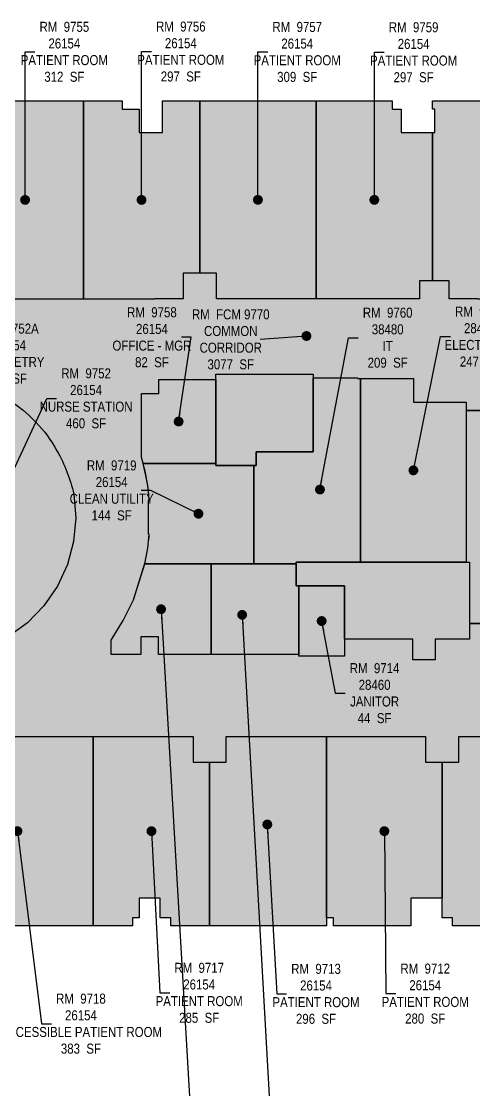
# Model space of a CAD drawing. Header units: inches. Extents: x -420 to 2594, y 2044 to 4362.
# Drawn here: x 951 to 1584, y 2865 to 4361 of the extents above; entities that cross this region are included whole.
import ezdxf

# ---------------------------------------------------------------- set-up
doc = ezdxf.new("R2010")
doc.units = ezdxf.units.IN
doc.header["$LTSCALE"] = 96
doc.header["$MEASUREMENT"] = 0
for name, color, linetype in [('0-LABEL', 3, 'Continuous'), ('1-NRT', 200, 'Continuous'), ('1-NRT-PTN', 253, 'Continuous'), ('3-FCM', 190, 'Continuous'), ('3-FCM-PTN', 9, 'Continuous'), ('4-OCC', 6, 'Continuous'), ('4-OCC-PTN', 95, 'Continuous')]:
    doc.layers.add(name, color=color, linetype=linetype)
doc.styles.add('ArialN', font='ARIALN.TTF')
doc.dimstyles.new('AB-220', dxfattribs={"dimscale": 220, "dimtxt": 0.0703125, "dimasz": 0.0625, "dimexe": 0.0625, "dimexo": 0.125, "dimgap": 0.1875, "dimtad": 0, "dimdec": 4, "dimrnd": 0.0625, "dimzin": 0, "dimdsep": 46, "dimlunit": 4, "dimtxsty": 'ArialN', "dimblk": 'ARCHTICK', "dimcen": 0.0625, "dimclrd": 256, "dimclre": 256, "dimclrt": 256, "dimadec": 0, "dimazin": 0, "dimtfac": 1, "dimtdec": 4, "dimtofl": 0, "dimtmove": 2, "dimatfit": 3, "dimldrblk": 'DOT', "dimfxl": 0, "dimfrac": 2, "dimtolj": 1, "dimtzin": 0, "dimlwd": -1, "dimlwe": -1, "dimarcsym": 0})

# ---------------------------------------------------------------- blocks, each defined once
blk = doc.blocks.new('_ArchTick')
at = {"color": 0, "linetype": 'ByBlock', "const_width": 0.15}
blk.add_lwpolyline([(-0.5, -0.5), (0.5, 0.5)], dxfattribs=at)
blk = doc.blocks.new('_Dot')
at = {"lineweight": -2}
blk.add_line((-0.5, 0), (-1, 0), dxfattribs=at)
at = {"const_width": 0.5}
blk.add_lwpolyline([(-0.25, 0, 1), (0.25, 0, 1)], format="xyb", close=True, dxfattribs=at)
blk = doc.blocks.new('tags09')
at = {"layer": '0-LABEL', "char_height": 14, "attachment_point": 5, "style": 'ArialN'}
for s, insert in [('{\\C3;RM  9755\\P26154\\PPATIENT ROOM\\P312  SF}', (1011.048902717864, 4318.784119003547)), ('{\\C3;RM  9756\\P26154\\PPATIENT ROOM\\P297  SF}', (1174.140242396794, 4319.158989132282)), ('{\\C3;RM  9757\\P26154\\PPATIENT ROOM\\P309  SF}', (1337.140242396795, 4318.582293763269)), ('{\\C3;RM  9759\\P26154\\PPATIENT ROOM\\P297  SF}', (1500.140242396791, 4318.134968897286)), ('{\\C3;RM  9758\\P26154\\POFFICE - MGR\\P82  SF}', (1133.672153565705, 3918.856116963436)), ('{\\C3;RM  FCM 9770\\PCOMMON\\PCORRIDOR\\P3077  SF}', (1244.076374874556, 3915.927513246877)), ('{\\C3;RM  9760\\P38480\\PIT\\P209  SF}', (1463.824112768092, 3918.294196720683)), ('{\\C3;RM  9761\\P28450\\PELECTRICAL\\P247  SF}', (1592.93887485117, 3919.867221304858)), ('{\\C3;RM  9752A\\P26154\\PTELEMETRY\\P58  SF}', (935.0491739532881, 3895.974157172628)), ('{\\C3;RM  9752\\P26154\\PNURSE STATION\\P460  SF}', (1041.473301654063, 3833.353331580196)), ('{\\C3;RM  9719\\P26154\\PCLEAN UTILITY\\P144  SF}', (1077.32016126547, 3704.340567517485)), ('{\\C3;RM  9714\\P28460\\PJANITOR\\P44  SF}', (1445.497712162905, 3420.320557104471)), ('{\\C3;RM  9717\\P26154\\PPATIENT ROOM\\P285  SF}', (1199.865581608185, 3000.560103307891)), ('{\\C3;RM  9713\\P26154\\PPATIENT ROOM\\P296  SF}', (1363.463505347136, 2999.107108704344)), ('{\\C3;RM  9712\\P26154\\PPATIENT ROOM\\P280  SF}', (1516.373671149257, 2999.455798386993)), ('{\\C3;RM  9718\\P26154\\PACCESSIBLE PATIENT ROOM\\P383  SF}', (1034.253810506565, 2957.354547392051))]:
    blk.add_mtext(s, dxfattribs=dict(at, insert=insert))
at = {"layer": '0-LABEL', "annotation_type": 0, "has_hookline": 1}
for points, hookline_direction, text_width in [([(956.0489027178644, 4111.32667798367), (956.0489027178644, 4318.784119003547), (969.7989027178644, 4318.784119003547)], 0, 119.6398362892224), ([(1119.140242396794, 4111.326719740925), (1119.140242396794, 4319.158989132282), (1132.890242396794, 4319.158989132282)], 0, 119.6398362892224), ([(1282.140242396795, 4111.451719740934), (1282.140242396795, 4318.582293763269), (1295.890242396795, 4318.582293763269)], 0, 119.6398362892224), ([(1445.140242396791, 4111.451754809596), (1445.140242396791, 4318.134968897286), (1458.890242396791, 4318.134968897286)], 0, 119.6398362892224), ([(1171.077742396799, 3800.858432698571), (1188.672153565705, 3918.856116963436), (1174.922153565705, 3918.856116963436)], 1, 109.450204638472), ([(1350.080650666732, 3920.712441597107), (1285.326374874556, 3915.927513246877)], 1, 106.699863574352), ([(1369.00702421827, 3705.590991171359), (1408.824112768092, 3918.294196720683), (1422.574112768092, 3918.294196720683)], 0, 67.5075034106412), ([(1499.827742396789, 3732.514180637331), (1537.93887485117, 3919.867221304858), (1551.68887485117, 3919.867221304858)], 0, 97.03547066848567), ([(794.8328772301854, 3665.726481823518), (880.0491739532881, 3895.974157172628), (893.7991739532881, 3895.974157172628)], 0, 95.70804911323329), ([(900.8657782495357, 3649.02174848373), (986.4733016540631, 3833.353331580196), (1000.223301654063, 3833.353331580196)], 0, 127.5470668485675)]:
    blk.add_leader(points, dimstyle='AB-220', override={"dimfxl": 0.0625}, dxfattribs=dict(at, hookline_direction=hookline_direction, text_width=text_width))
for points, hookline_direction, text_width in [([(1198.844900678102, 3671.76418064236), (1132.32016126547, 3704.340567517485), (1118.57016126547, 3704.340567517485)], 1, 116.7366984993179), ([(1146.483988613315, 3537.982925611621), (1188.320418811145, 2822.522196663886), (1202.070418811145, 2822.522196663886)], 0, 76.83765347885402), ([(1260.03834759169, 3530.138378385605), (1299.951923945468, 2822.535679895935), (1313.701923945468, 2822.535679895935)], 0, 84.82128240109141), ([(1371.328363261399, 3521.445860684619), (1390.497712162905, 3420.320557104471), (1404.247712162905, 3420.320557104471)], 0, 67.95634379263302), ([(1295.268475652461, 3236.464041278947), (1308.463505347136, 2999.107108704344), (1322.213505347136, 2999.107108704344)], 0, 119.6398362892224), ([(945.440597327135, 3227.065302402862), (979.2538105065651, 2957.354547392051), (993.0038105065651, 2957.354547392051)], 0, 226.0341064120055), ([(1133.015242396815, 3227.065302402862), (1144.865581608185, 3000.560103307891), (1158.615581608185, 3000.560103307891)], 0, 119.6398362892224), ([(1459.171492396845, 3227.076737924078), (1461.373671149257, 2999.455798386993), (1475.123671149257, 2999.455798386993)], 0, 119.6398362892224), ([(765.4944343798022, 3175.271047934391), (835.6971269349524, 3001.814678749213), (849.4471269349524, 3001.814678749213)], 0, 119.6398362892224)]:
    blk.add_leader(points, dimstyle='AB-220', dxfattribs=dict(at, hookline_direction=hookline_direction, text_width=text_width))

msp = doc.modelspace()

# ---------------------------------------------------------------- hatches: boundary and pattern name
at = {"layer": '1-NRT-PTN'}
h = msp.add_hatch(color=256, dxfattribs=at)
h.dxf.hatch_style = 1
h.paths.add_polyline_path([(1279.827742396793, 3739.45218269857), (1223.077742396799, 3739.45218269857), (1223.077742396799, 3867.077182698572), (1359.3277423968, 3867.077182698572), (1359.3277423968, 3758.327182698571), (1279.827742396793, 3758.327182698572)])
h = msp.add_hatch(color=256, dxfattribs=at)
h.dxf.hatch_style = 1
h.paths.add_polyline_path([(1578.57774239678, 3604.076178576093), (1578.577742396779, 3496.08145408021), (1530.077742396799, 3496.08145408021), (1530.077742396799, 3467.077182698569), (1499.077742396799, 3467.077182698569), (1499.077742396799, 3496.08145408021), (1403.327742396798, 3496.076474013181), (1403.323861512822, 3570.692867448464), (1335.5777423968, 3570.692867448575), (1335.57774239685, 3604.076178576094)])
at = {"layer": '3-FCM-PTN'}
h = msp.add_hatch(color=256, dxfattribs=at)
h.dxf.hatch_style = 1
edge = h.paths.add_edge_path()
edge.add_line((1118.327738613306, 3474.327172647093), (1076.452738613306, 3474.327172647093))
edge.add_line((1076.452738613306, 3474.327172647093), (1076.452738613306, 3494.535511011428))
edge.add_line((1076.452738613306, 3494.535511011428), (1093.633304515923, 3522.070587028887))
edge.add_line((1093.633304515923, 3522.070587028887), (1107.742773251154, 3551.298572728125))
edge.add_line((1107.742773251154, 3551.298572728125), (1124.271484420564, 3604.076178576094))
edge.add_arc((857.3217582880004, 3663.161667728824), 273.4104081973984, 347.519608184642, 355.821722656267)
edge.add_line((1130.005488778579, 3643.240964016117), (1130.005488779658, 3643.240964016117))
edge.add_line((1130.005488779658, 3643.240964016117), (1129.077742395959, 3643.314818112647))
edge.add_line((1129.077742395959, 3643.314818112647), (1129.077742395959, 3690.840999466423))
edge.add_line((1129.077742395959, 3690.840999466423), (1130.005373544875, 3690.914848902439))
edge.add_arc((844.2933388734805, 3669.428343523682), 286.5188242846522, 4.300739724201003, 15.15373334039617)
edge.add_arc((830.5777423961556, 3667.077182698705), 300.3749999995364, 14.90271153620701, 16.16455719438679)
edge.add_line((1119.077742395715, 3750.70068791689), (1119.077742395721, 3839.952182698571))
edge.add_line((1119.077742395721, 3839.952182698571), (1143.202742395721, 3839.952182698571))
edge.add_line((1143.202742395721, 3839.952182698571), (1143.202742395721, 3859.827182698572))
edge.add_line((1143.202742395721, 3859.827182698572), (1223.077742395719, 3859.827182698572))
edge.add_line((1223.077742395719, 3859.827182698572), (1223.077742395719, 3867.077182698572))
edge.add_line((1223.077742395719, 3867.077182698572), (1359.327742395719, 3867.077182698572))
edge.add_line((1359.327742395719, 3867.077182698572), (1359.327742395719, 3862.201461903257))
edge.add_line((1359.327742395719, 3862.201461903257), (1421.327742395718, 3862.201461903257))
edge.add_line((1421.327742395718, 3862.201461903257), (1421.32774239572, 3860.95218269857))
edge.add_line((1421.32774239572, 3860.95218269857), (1499.827742395721, 3860.95218269857))
edge.add_line((1499.827742395721, 3860.95218269857), (1499.827742395721, 3827.952182698569))
edge.add_line((1499.827742395721, 3827.952182698569), (1573.702742395701, 3827.952182698569))
edge.add_line((1573.702742395701, 3827.952182698569), (1573.70274239678, 3816.139682698551))
edge.add_line((1573.70274239678, 3816.139682698551), (1681.202742396755, 3816.139682698569))
edge.add_line((1681.202742396755, 3816.139682698569), (1681.202742395701, 3867.07718269857))
edge.add_line((1681.202742395701, 3867.07718269857), (1999.077742395722, 3867.07718269857))
edge.add_line((1999.077742395722, 3867.07718269857), (1999.077742395721, 3467.077182698565))
edge.add_line((1999.077742395721, 3467.077182698565), (1817.827742396818, 3467.077182698565))
edge.add_line((1817.827742396818, 3467.077182698565), (1817.827742395717, 3359.576461903254))
edge.add_line((1817.827742395717, 3359.576461903254), (1864.765242396794, 3359.576461903223))
edge.add_line((1864.765242396794, 3359.576461903223), (1864.765242396794, 3364.014682698586))
edge.add_line((1864.765242396794, 3364.014682698586), (1950.577557744115, 3364.01488942816))
edge.add_line((1950.577557744115, 3364.01488942816), (1950.578634600527, 3367.077182698565))
edge.add_line((1950.578634600527, 3367.077182698565), (1997.577738612227, 3367.076461903265))
edge.add_line((1997.577738612227, 3367.076461903265), (1997.577738612227, 3362.201461903265))
edge.add_line((1997.577738612227, 3362.201461903265), (2129.702742395592, 3362.201461903265))
edge.add_line((2129.702742395592, 3362.201461903265), (2129.702742395592, 3466.827182698567))
edge.add_line((2129.702742395592, 3466.827182698567), (2105.327742395717, 3466.827182698567))
edge.add_line((2105.327742395717, 3466.827182698567), (2105.327742395717, 3502.202182698564))
edge.add_line((2105.327742395717, 3502.202182698564), (2129.702742395592, 3502.202182698564))
edge.add_line((2129.702742395592, 3502.202182698564), (2129.702742395593, 3737.827182698567))
edge.add_line((2129.702742395593, 3737.827182698567), (2102.827742395718, 3737.827182698567))
edge.add_line((2102.827742395718, 3737.827182698567), (2102.827742395718, 3792.577182698567))
edge.add_line((2102.827742395718, 3792.577182698567), (2106.640076127689, 3792.577167143497))
edge.add_line((2106.640076127689, 3792.577167143497), (2106.640110433957, 3876.639666332458))
edge.add_line((2106.640110433957, 3876.639666332458), (2282.452742396673, 3876.639682698564))
edge.add_line((2282.452742396673, 3876.639682698564), (2282.452742396673, 3965.07646190325))
edge.add_line((2282.452742396673, 3965.07646190325), (2251.651961145713, 3965.076461903251))
edge.add_line((2251.651961145713, 3965.076461903251), (2251.651961145713, 3972.326461903252))
edge.add_line((2251.651961145713, 3972.326461903252), (2107.702742395718, 3972.326461903252))
edge.add_line((2107.702742395718, 3972.326461903252), (2107.702742395718, 4006.951822301036))
edge.add_line((2107.702742395718, 4006.951822301036), (2035.7652423968, 4006.951822301036))
edge.add_line((2035.7652423968, 4006.951822301036), (2035.7652423968, 3972.326461903254))
edge.add_line((2035.7652423968, 3972.326461903254), (1626.202742396795, 3972.326461903256))
edge.add_line((1626.202742396795, 3972.326461903256), (1589.452742396791, 3972.326461903255))
edge.add_line((1589.452742396791, 3972.326461903255), (1589.452742396791, 3972.576461903259))
edge.add_line((1589.452742396791, 3972.576461903259), (1549.952742395713, 3972.576461903255))
edge.add_line((1549.952742395713, 3972.576461903255), (1549.952742396791, 3998.076461903343))
edge.add_line((1549.952742396791, 3998.076461903343), (1508.452742396789, 3998.076461903343))
edge.add_line((1508.452742396789, 3998.076461903343), (1508.452742396789, 3972.576461903258))
edge.add_line((1508.452742396789, 3972.576461903258), (1299.327742395747, 3972.576461903331))
edge.add_line((1299.327742395747, 3972.576461903331), (1223.952742395718, 3972.576461903324))
edge.add_line((1223.952742395718, 3972.576461903324), (1223.952742395718, 4008.576461903259))
edge.add_line((1223.952742395718, 4008.576461903259), (1177.327742395709, 4008.576461903262))
edge.add_line((1177.327742395709, 4008.576461903262), (1177.327742395705, 3972.576461903331))
edge.add_line((1177.327742395705, 3972.576461903331), (1137.827742396785, 3972.576461903337))
edge.add_line((1137.827742396785, 3972.576461903337), (1137.827742396785, 3972.326461903333))
edge.add_line((1137.827742396785, 3972.326461903333), (937.4527811022366, 3972.326461903323))
edge.add_line((937.4527811022366, 3972.326461903323), (937.4527811022366, 3972.576461903289))
edge.add_line((937.4527811022366, 3972.576461903289), (828.4527425304691, 3972.576461903259))
edge.add_line((828.4527425304691, 3972.576461903259), (795.9814318414117, 3966.769276208951))
edge.add_line((795.9814318414117, 3966.769276208951), (794.2319621041527, 3966.502552181725))
edge.add_line((794.2319621041527, 3966.502552181725), (794.3966611838298, 3965.431721937348))
edge.add_line((794.3966611838298, 3965.431721937348), (790.38142713058, 3964.627368896608))
edge.add_line((790.38142713058, 3964.627368896608), (739.8846839426262, 3954.511592732128))
edge.add_line((739.8846839426262, 3954.511592732128), (736.9527688992491, 3953.924255917123))
edge.add_line((736.9527688992491, 3953.924255917123), (733.9894147463631, 3953.182615351745))
edge.add_line((733.9894147463631, 3953.182615351745), (731.0178840846427, 3952.441729546471))
edge.add_line((731.0178840846427, 3952.441729546471), (727.6822655449685, 3951.44303560138))
edge.add_line((727.6822655449685, 3951.44303560138), (678.8251034973894, 3936.815058411879))
edge.add_line((678.8251034973894, 3936.815058411879), (674.8247691258887, 3935.617346602918))
edge.add_line((674.8247691258887, 3935.617346602918), (674.3995775617275, 3936.835169096861))
edge.add_line((674.3995775617275, 3936.835169096861), (670.8435541123333, 3935.956637172098))
edge.add_line((670.8435541123333, 3935.956637172098), (663.7889525331335, 3932.599800216203))
edge.add_arc((-3126.867940240888, 11874.56018585464), 8800.216727205381, 295.37871763998146, 295.51490339181214, ccw=False)
edge.add_line((644.9010981112245, 3923.612269592466), (639.0104571524232, 3920.809286480064))
edge.add_arc((898.755470361162, 3296.623776036577), 676.0732381439188, 112.593870854964, 115.988727250932)
edge.add_line((602.5040285598693, 3904.332675564187), (651.6252585360019, 3803.275318499233))
edge.add_arc((811.882195559472, 3474.722322569898), 365.5534940310187, 115.62002271111601, 116.00154029713121, ccw=False)
edge.add_arc((896.5777302829118, 3301.07719481137), 558.7499878872, 110.3622910683622, 115.7516968595742, ccw=False)
edge.add_line((702.1578199113519, 3824.911565023043), (701.7252504500811, 3826.077056517324))
edge.add_line((701.7252504500811, 3826.077056517324), (705.4112213487963, 3827.272566252105))
edge.add_line((705.4112213487963, 3827.272566252105), (742.5087349208118, 3839.304793260192))
edge.add_line((742.5087349208118, 3839.304793260192), (746.2356617442617, 3840.513586660732))
edge.add_line((746.2356617442617, 3840.513586660732), (750.6811649388832, 3840.443249716985))
edge.add_arc((909.0838420768549, 3250.781646357389), 610.5671253851505, 100.7421099116105, 105.03655863793989, ccw=False)
edge.add_line((795.2810030952714, 3850.649238781598), (793.744000879586, 3857.656275131746))
edge.add_arc((829.1874189316891, 3664.742661453254), 196.1425456796932, 43.59731458090317, 100.41067210625692, ccw=False)
edge.add_arc((829.2893943342931, 3664.869406506686), 195.9812942785619, 28.969376622545326, 43.59103818558742, ccw=False)
edge.add_arc((802.624445092735, 3647.850320776912), 227.5615178065947, 13.066042792670203, 29.466570375918025, ccw=False)
edge.add_line((1024.294423541403, 3699.296069299101), (1026.94694588233, 3665.978012022227))
edge.add_line((1026.94694588233, 3665.978012022227), (1023.927394966627, 3632.755409655045))
edge.add_line((1023.927394966627, 3632.755409655045), (1015.327985718197, 3600.523295911789))
edge.add_line((1015.327985718197, 3600.523295911789), (1001.396887630561, 3570.211854147118))
edge.add_line((1001.396887630561, 3570.211854147118), (982.5361368735041, 3542.695839234701))
edge.add_line((982.5361368735041, 3542.695839234701), (959.2900339713542, 3518.769333103573))
edge.add_line((959.2900339713542, 3518.769333103573), (932.329435888463, 3499.122828406987))
edge.add_line((932.329435888463, 3499.122828406987), (902.4323958349967, 3484.323301663814))
edge.add_line((902.4323958349967, 3484.323301663814), (869.9527423957124, 3474.646207615976))
edge.add_line((869.9527423957124, 3474.646207615976), (869.9527423957122, 3477.827182698568))
edge.add_line((869.9527423957122, 3477.827182698568), (866.3277423957161, 3477.827182698568))
edge.add_line((866.3277423957161, 3477.827182698568), (866.3277423957122, 3359.826461903283))
edge.add_line((866.3277423957122, 3359.826461903283), (880.0777423967932, 3359.826461903282))
edge.add_line((880.0777423967932, 3359.826461903282), (880.0777423967932, 3353.201461903282))
edge.add_line((880.0777423967932, 3353.201461903282), (920.4527423967945, 3353.201461903283))
edge.add_line((920.4527423967945, 3353.201461903283), (920.4527423967945, 3359.826461903282))
edge.add_line((920.4527423967945, 3359.826461903282), (1156.202742396815, 3359.826461903256))
edge.add_line((1156.202742396815, 3359.826461903256), (1156.202742396815, 3359.576461903252))
edge.add_line((1156.202742396815, 3359.576461903252), (1191.202742395737, 3359.576461903257))
edge.add_line((1191.202742395737, 3359.576461903257), (1191.20274239573, 3323.576461903353))
edge.add_line((1191.20274239573, 3323.576461903353), (1237.827742395746, 3323.576461903344))
edge.add_line((1237.827742395746, 3323.576461903344), (1237.827742395744, 3359.576461903254))
edge.add_line((1237.827742395744, 3359.576461903254), (1277.327742396821, 3359.576460189151))
edge.add_line((1277.327742396821, 3359.576460189151), (1277.327742396821, 3359.826461903251))
edge.add_line((1277.327742396821, 3359.826461903251), (1477.390242396817, 3359.826461903251))
edge.add_line((1477.390242396817, 3359.826461903251), (1477.390242396817, 3359.576449793331))
edge.add_line((1477.390242396817, 3359.576449793331), (1516.890242396816, 3359.576449793331))
edge.add_line((1516.890242396816, 3359.576449793331), (1516.890242396816, 3323.576449793424))
edge.add_line((1516.890242396816, 3323.576449793424), (1563.515242396691, 3323.576358178194))
edge.add_line((1563.515242396691, 3323.576358178194), (1563.515313134774, 3359.576449793328))
edge.add_line((1563.515313134774, 3359.576449793328), (1603.015242396821, 3359.576449793324))
edge.add_line((1603.015242396821, 3359.576449793324), (1603.015242396821, 3359.826449793325))
edge.add_line((1603.015242396821, 3359.826449793325), (1817.812117396076, 3359.576461903254))
edge.add_line((1817.812117396076, 3359.576461903254), (1817.812117396076, 3467.077182698565))
edge.add_line((1817.812117396076, 3467.077182698565), (1681.202742395702, 3467.077182698565))
edge.add_line((1681.202742395702, 3467.077182698565), (1681.20274239732, 3518.014682698566))
edge.add_line((1681.20274239732, 3518.014682698566), (1578.577742397712, 3518.014682698583))
edge.add_line((1578.577742397712, 3518.014682698583), (1578.5777423957, 3496.08145408021))
edge.add_line((1578.5777423957, 3496.08145408021), (1530.07774239572, 3496.08145408021))
edge.add_line((1530.07774239572, 3496.08145408021), (1530.07774239572, 3467.077182698569))
edge.add_line((1530.07774239572, 3467.077182698569), (1499.07774239572, 3467.077182698569))
edge.add_line((1499.07774239572, 3467.077182698569), (1499.07774239572, 3496.08145408021))
edge.add_line((1499.07774239572, 3496.08145408021), (1403.32774239572, 3496.08145408021))
edge.add_line((1403.32774239572, 3496.08145408021), (1403.32774239572, 3472.202182698567))
edge.add_line((1403.32774239572, 3472.202182698567), (1339.3277423968, 3472.198853920773))
edge.add_line((1339.3277423968, 3472.198853920773), (1339.3277423968, 3474.577172647091))
edge.add_line((1339.3277423968, 3474.577172647091), (1216.515238613356, 3474.577172647091))
edge.add_line((1216.515238613356, 3474.577172647091), (1216.515238613356, 3474.327182698569))
edge.add_line((1216.515238613356, 3474.327182698569), (1142.827738613309, 3474.327172647093))
edge.add_line((1142.827738613309, 3474.327172647093), (1142.827738613309, 3499.327172647091))
edge.add_line((1142.827738613309, 3499.327172647091), (1118.327738613306, 3499.327172647091))
edge.add_line((1118.327738613306, 3499.327172647091), (1118.327738613306, 3474.327172647093))
h = msp.add_hatch(color=256, dxfattribs=at)
h.dxf.hatch_style = 1
h.paths.add_polyline_path([(1681.202742396755, 3816.139682698569), (1573.70274239678, 3816.139682698551), (1573.70274239678, 3604.076178576093), (1578.57774239678, 3604.076178576093), (1578.57774239879, 3518.014682698582), (1681.202742398398, 3518.014682698566), (1681.202742396842, 3520.452182698564), (1698.577742396781, 3520.452182698564), (1698.57774239678, 3813.702182698568), (1681.202742396781, 3813.702182698569)])
at = {"layer": '4-OCC-PTN'}
h = msp.add_hatch(color=137, dxfattribs=at)
h.dxf.hatch_style = 1
h.paths.add_polyline_path([(1037.640261749505, 3972.326461903288), (937.4527811022366, 3972.326461903323), (937.4527811022366, 3972.576461903289), (881.1402423967993, 3972.576461903326), (881.1402423967993, 4004.57646190326), (874.457543686224, 4004.57646190326), (874.457543686224, 4205.952182698568), (877.7027811022311, 4205.952182698568), (877.7027811022311, 4238.339478511497), (879.0936262425373, 4238.405795315442), (878.5897145590483, 4250.326894064054), (1037.640242396792, 4250.326894064054)])
h = msp.add_hatch(color=137, dxfattribs=at)
h.dxf.hatch_style = 1
h.paths.add_polyline_path([(1190.765242396807, 4008.576461903262), (1177.327742396789, 4008.576461903264), (1177.327742396785, 3972.57646190333), (1137.827742396785, 3972.576461903337), (1137.827742396785, 3972.326461903333), (1037.640261749505, 3972.326461903288), (1037.640242396792, 4250.326894064054), (1040.577742071952, 4250.326894064054), (1092.07774207195, 4250.326907444301), (1092.077745156685, 4238.577182698567), (1115.700334049212, 4238.577182698567), (1115.7027423968, 4205.952182698567), (1148.577742754001, 4205.952182698568), (1148.57774201117, 4250.326964198314), (1200.640242396796, 4250.326977578562), (1200.640242396796, 4067.326461903221), (1200.640242396796, 4008.576461903261)])
h = msp.add_hatch(color=137, dxfattribs=at)
h.dxf.hatch_style = 1
h.paths.add_polyline_path([(1363.640242396793, 3972.576461903306), (1223.952742396799, 3972.576461903324), (1223.952742396799, 4008.576461903258), (1210.51524239678, 4008.57646190326), (1200.640242396796, 4008.576461903261), (1200.640242396796, 4067.326461903222), (1200.640242396796, 4250.326977578562), (1363.640242396793, 4250.326977578562)])
h = msp.add_hatch(color=137, dxfattribs=at)
h.dxf.hatch_style = 1
h.paths.add_polyline_path([(1526.640242396779, 3998.076461903343), (1508.452742396789, 3998.076461903343), (1508.452742396789, 3972.576461903258), (1363.640242396793, 3972.576461903306), (1363.640242396793, 4250.327020066919), (1470.077742071927, 4250.327047715933), (1470.077742071927, 4238.577182698567), (1482.7027423968, 4238.577182698567), (1482.7027423968, 4205.952182698567), (1526.64024239679, 4205.952182698567)])
h = msp.add_hatch(color=137, dxfattribs=at)
h.dxf.hatch_style = 1
h.paths.add_polyline_path([(1689.64024239679, 4250.327104749106), (1689.64024239679, 3972.326461903255), (1589.452742396791, 3972.326461903255), (1589.452742396791, 3972.576461903259), (1549.952742396791, 3972.576461903258), (1549.952742396791, 3998.076461903343), (1526.640242396779, 3998.076461903343), (1526.64024239679, 4205.952182698567), (1529.702742396804, 4205.952182698567), (1529.702733954375, 4238.452063203505), (1526.577742901989, 4238.452063203505), (1526.57774207193, 4250.327062390634)])
h = msp.add_hatch(color=137, dxfattribs=at)
h.dxf.hatch_style = 1
edge = h.paths.add_edge_path()
edge.add_line((839.3768541224329, 3655.163152235512), (810.7520002749043, 3785.933640731437))
edge.add_line((810.7520002749043, 3785.933640731437), (809.5350063606302, 3785.66669158928))
edge.add_line((809.5350063606302, 3785.66669158928), (793.743165563757, 3857.66008325142))
edge.add_arc((829.1633507437919, 3664.681828539574), 196.2019273855844, 43.60533310022322, 100.40058814955711, ccw=False)
edge.add_arc((829.2893943353736, 3664.869406506686), 195.9812942785619, 28.969376622545326, 43.59103818558742, ccw=False)
edge.add_arc((802.6244450938154, 3647.850320776912), 227.5615178065947, 13.066042792670203, 29.466570375918025, ccw=False)
edge.add_line((1024.294423542483, 3699.296069299101), (1026.946945883411, 3665.978012022227))
edge.add_line((1026.946945883411, 3665.978012022227), (1023.927394967708, 3632.755409655045))
edge.add_line((1023.927394967708, 3632.755409655045), (1015.327985719277, 3600.523295911789))
edge.add_line((1015.327985719277, 3600.523295911789), (1001.396887631641, 3570.211854147118))
edge.add_line((1001.396887631641, 3570.211854147118), (982.5361368745846, 3542.695839234701))
edge.add_line((982.5361368745846, 3542.695839234701), (959.2900339724347, 3518.769333103573))
edge.add_line((959.2900339724347, 3518.769333103573), (932.3294358895433, 3499.122828406987))
edge.add_line((932.3294358895433, 3499.122828406987), (902.4323958360773, 3484.323301663814))
edge.add_line((902.4323958360773, 3484.323301663814), (869.9527423967929, 3474.646207615976))
edge.add_line((869.9527423967929, 3474.646207615976), (869.9527423967928, 3477.827182698568))
edge.add_line((869.9527423967928, 3477.827182698568), (814.7484844617367, 3477.82718269857))
edge.add_line((814.7484844617367, 3477.82718269857), (814.7484844599711, 3477.827182699089))
edge.add_line((814.7484844599711, 3477.827182699089), (774.2780767481297, 3518.297590411095))
edge.add_line((774.2780767481297, 3518.297590411095), (772.5545039692565, 3516.574017632224))
edge.add_line((772.5545039692565, 3516.574017632224), (761.0915282416968, 3528.03699336033))
edge.add_line((761.0915282416968, 3528.03699336033), (848.1062369482896, 3615.051702066925))
edge.add_line((848.1062369482896, 3615.051702066925), (839.3768541224329, 3655.163152235512))
h = msp.add_hatch(color=91, dxfattribs=at)
h.dxf.hatch_style = 1
h.paths.add_polyline_path([(1359.327742396798, 3862.201461903257), (1421.327742396797, 3862.201461903358), (1421.327742396799, 3860.95218269857), (1425.952742396799, 3860.95218269857), (1425.952742396799, 3604.076178576094), (1408.577742396798, 3604.076178576094), (1335.57774239685, 3604.076178576205), (1335.577742396825, 3601.63867857615), (1276.202742396793, 3601.63867857615), (1276.202742396793, 3739.45218269857), (1279.827742396793, 3739.45218269857), (1279.827742396793, 3758.327182698571), (1359.3277423968, 3758.327182698571)])
h = msp.add_hatch(color=55, dxfattribs=at)
h.dxf.hatch_style = 1
h.paths.add_polyline_path([(1573.70274239678, 3827.952182698569), (1573.70274239678, 3604.076178576093), (1425.952742396799, 3604.076178576094), (1425.952742396799, 3860.95218269857), (1499.827742396799, 3860.95218269857), (1499.827742396799, 3827.952182698569)])
h = msp.add_hatch(color=137, dxfattribs=at)
h.dxf.hatch_style = 1
h.paths.add_polyline_path([(1223.077742396797, 3859.827182698572), (1223.077742396799, 3741.88968269857), (1121.487058969412, 3741.88968269857), (1119.077742396799, 3750.700687916869), (1119.077742396799, 3839.952182698571), (1143.2027423968, 3839.952182698571), (1143.2027423968, 3859.827182698572)])
h = msp.add_hatch(color=137, dxfattribs=at)
h.dxf.hatch_style = 1
edge = h.paths.add_edge_path()
edge.add_line((1130.005488779658, 3643.240964016118), (1129.077742395959, 3643.314818112647))
edge.add_line((1129.077742395959, 3643.314818112647), (1129.077742395959, 3690.840999466423))
edge.add_line((1129.077742395959, 3690.840999466423), (1130.005373544875, 3690.91484890244))
edge.add_arc((830.5777423967872, 3667.077182698566), 300.3750000000041, 4.551761526138426, 14.42211195177992)
edge.add_line((1121.487058969412, 3741.889682698571), (1223.077742396799, 3741.88968269857))
edge.add_line((1223.077742396799, 3741.88968269857), (1223.077742396799, 3739.452182698571))
edge.add_line((1223.077742396799, 3739.452182698571), (1276.202742396793, 3739.45218269857))
edge.add_line((1276.202742396793, 3739.45218269857), (1276.202742396793, 3601.63867857615))
edge.add_line((1276.202742396793, 3601.63867857615), (1123.688219185121, 3601.63867857615))
edge.add_line((1123.688219185121, 3601.63867857615), (1124.271484421643, 3604.076178576094))
edge.add_arc((830.5777423967912, 3667.077182698567), 300.3749999999999, 347.8928153824152, 355.4485154584941)
h = msp.add_hatch(color=137, dxfattribs=at)
h.dxf.hatch_style = 1
h.paths.add_polyline_path([(1076.452738613306, 3474.327172647093), (1076.452738613273, 3494.535511011381), (1093.633304515923, 3522.070587028887), (1107.742773251152, 3551.298572728121), (1123.688219185121, 3601.63867857615), (1216.515238613356, 3601.63867857615), (1216.515238613356, 3474.327182698569), (1142.827738613309, 3474.327172647093), (1142.82773861331, 3499.327172647091), (1118.327738613306, 3499.327172647091), (1118.327738613306, 3474.327172647093)])
h = msp.add_hatch(color=137, dxfattribs=at)
h.dxf.hatch_style = 1
h.paths.add_polyline_path([(1339.327742396799, 3570.692867448464), (1339.324717058447, 3474.577168793312), (1216.515238613356, 3474.577172647091), (1216.515238613356, 3601.63867857615), (1335.577742396825, 3601.63867857615), (1335.5777423968, 3570.692867448464)])
h = msp.add_hatch(color=201, dxfattribs=at)
h.dxf.hatch_style = 1
h.paths.add_polyline_path([(1403.323861512822, 3570.692867448464), (1403.328984126, 3472.202182698567), (1339.3277423968, 3472.198853920773), (1339.327742396799, 3570.692867448464)])
h = msp.add_hatch(color=137, dxfattribs=at)
h.dxf.hatch_style = 1
h.paths.add_polyline_path([(1051.515242396818, 3359.826461903344), (1051.515242396818, 3094.30414290238), (936.2027423966773, 3094.304142902381), (936.2027423966773, 3105.702020014735), (904.701991135791, 3105.702020014735), (904.7019911359096, 3131.01714194227), (930.1452264925526, 3156.460377298913), (913.1235642305888, 3173.482039560878), (905.1238463058502, 3165.48232163614), (748.1408726860241, 3322.465295255973), (776.5777423957145, 3350.902164965663), (781.7027423967929, 3350.902164965663), (781.7027423967928, 3359.576461903259), (846.2027423967932, 3359.576461903258), (846.2027428291578, 3359.826461903282), (880.0777423967932, 3359.826461903282), (880.0777423967932, 3353.201461903282), (920.4527423967945, 3353.201461903283), (920.4527423967945, 3359.826461903282)])
h = msp.add_hatch(color=137, dxfattribs=at)
h.dxf.hatch_style = 1
h.paths.add_polyline_path([(1191.202742396815, 3359.576461903257), (1191.202742396809, 3323.576461903353), (1214.515242395738, 3323.576461903349), (1214.515242396813, 3094.327020014733), (1160.202742396677, 3094.327020014733), (1160.202742396677, 3105.702020014734), (1145.202742396792, 3105.702007904808), (1145.202742396792, 3133.20200790481), (1115.939387695937, 3133.20200790481), (1115.952742396792, 3105.70202001475), (1106.702742396685, 3105.70202001475), (1106.702742396685, 3094.30414290238), (1051.515242396818, 3094.30414290238), (1051.515242396818, 3359.826461903344), (1156.202742396815, 3359.826461903339), (1156.202742396815, 3359.576461903252)])
h = msp.add_hatch(color=137, dxfattribs=at)
h.dxf.hatch_style = 1
h.paths.add_polyline_path([(1378.140242396832, 3359.823151613547), (1378.140256525063, 3094.327020014732), (1214.515242396813, 3094.327020014733), (1214.515242395738, 3323.576461903349), (1237.827742396825, 3323.576461903344), (1237.827742396823, 3359.576461903254), (1277.327742396821, 3359.576461903249), (1277.327742396821, 3359.826461903251), (1314.077742396822, 3359.826461903331)])
h = msp.add_hatch(color=137, dxfattribs=at)
h.dxf.hatch_style = 1
h.paths.add_polyline_path([(1516.890242396816, 3359.576449793331), (1516.890242396816, 3323.576449793424), (1540.202742396858, 3323.576449793421), (1540.202742396813, 3133.202007904807), (1496.202742396788, 3133.202007904808), (1496.202742396669, 3094.327020014732), (1387.890242396795, 3094.327020014732), (1387.890242396795, 3105.702020014733), (1378.140242396832, 3105.702007904807), (1378.140242396832, 3359.826455833423), (1477.390242396817, 3359.826455833423), (1477.390242396817, 3359.576449793331)])
h = msp.add_hatch(color=137, dxfattribs=at)
h.dxf.hatch_style = 1
h.paths.add_polyline_path([(1703.515242396817, 3359.826461903291), (1703.515242396817, 3105.702020014731), (1666.702742396665, 3105.702020014732), (1666.702742396665, 3094.327020014731), (1554.702742396668, 3094.327020014731), (1554.702742396786, 3105.702020014732), (1540.202742396813, 3105.702020014732), (1540.202742396858, 3323.576449793421), (1563.515242396819, 3323.576423389796), (1563.515313134635, 3359.576449793328), (1603.015242396821, 3359.576449793324), (1603.015242396821, 3359.826449793325), (1639.765242396826, 3359.826461903294)])

# ---------------------------------------------------------------- linework, layer by layer
at = {"layer": '1-NRT'}
msp.add_lwpolyline([(1279.827742396793, 3739.45218269857), (1223.077742396799, 3739.45218269857), (1223.077742396799, 3867.077182698572), (1359.3277423968, 3867.077182698572), (1359.3277423968, 3758.327182698571), (1279.827742396793, 3758.327182698572), (1279.827742396793, 3739.45218269857)], dxfattribs=at)
msp.add_lwpolyline([(1578.57774239678, 3604.076178576093), (1578.577742396779, 3496.08145408021), (1530.077742396799, 3496.08145408021), (1530.077742396799, 3467.077182698569), (1499.077742396799, 3467.077182698569), (1499.077742396799, 3496.08145408021), (1403.327742396798, 3496.076474013181), (1403.323861512822, 3570.692867448464), (1335.5777423968, 3570.692867448575), (1335.57774239685, 3604.076178576094)], close=True, dxfattribs=at)
at = {"layer": '3-FCM'}
for points in [[(1589.452742396791, 3972.576461903259), (1549.952742395713, 3972.576461903255), (1549.952742396791, 3998.076461903343), (1508.452742396789, 3998.076461903343), (1508.452742396789, 3972.576461903258), (1299.327742395747, 3972.576461903331), (1223.952742395718, 3972.576461903324), (1223.952742395718, 4008.576461903259), (1177.327742395709, 4008.576461903262), (1177.327742395705, 3972.576461903331), (1137.827742396785, 3972.576461903337), (1137.827742396785, 3972.326461903333), (937.4527811022366, 3972.326461903323)], [(920.4527423967945, 3359.826461903282), (1156.202742396815, 3359.826461903256), (1156.202742396815, 3359.576461903252), (1191.202742395737, 3359.576461903257), (1191.20274239573, 3323.576461903353), (1237.827742395746, 3323.576461903344), (1237.827742395744, 3359.576461903254), (1277.327742396821, 3359.576460189151), (1277.327742396821, 3359.826461903251), (1477.390242396817, 3359.826461903251), (1477.390242396817, 3359.576449793331), (1516.890242396816, 3359.576449793331), (1516.890242396816, 3323.576449793424), (1563.515242396691, 3323.576358178194), (1563.515313134774, 3359.576449793328), (1603.015242396821, 3359.576449793324)]]:
    msp.add_lwpolyline(points, dxfattribs=at)
for points in [[(793.744000879586, 3857.656275131746, -0.2531009168712169), (971.2346709183021, 3799.999736790414, -0.06388573602037483), (1000.749254816145, 3759.79139526927, -0.07168320513788382), (1024.294423541403, 3699.296069299101), (1026.94694588233, 3665.978012022227), (1023.927394966627, 3632.755409655045), (1015.327985718197, 3600.523295911789), (1001.396887630561, 3570.211854147118), (982.5361368735041, 3542.695839234701), (959.2900339713542, 3518.769333103573), (932.329435888463, 3499.122828406987)], [(1681.20274239732, 3518.014682698566), (1578.577742397712, 3518.014682698583), (1578.5777423957, 3496.08145408021), (1530.07774239572, 3496.08145408021), (1530.07774239572, 3467.077182698569), (1499.07774239572, 3467.077182698569), (1499.07774239572, 3496.08145408021), (1403.32774239572, 3496.08145408021), (1403.32774239572, 3472.202182698567), (1339.3277423968, 3472.198853920773), (1339.3277423968, 3474.577172647091), (1216.515238613356, 3474.577172647091), (1216.515238613356, 3474.327182698569), (1142.827738613309, 3474.327172647093), (1142.827738613309, 3499.327172647091), (1118.327738613306, 3499.327172647091), (1118.327738613306, 3474.327172647093), (1118.327738613306, 3474.327172647093), (1076.452738613306, 3474.327172647093), (1076.452738613306, 3494.535511011428), (1093.633304515923, 3522.070587028887), (1107.742773251154, 3551.298572728125), (1124.271484420564, 3604.076178576094, 0.03624066159777891), (1130.005488778579, 3643.240964016117), (1130.005488779658, 3643.240964016117), (1129.077742395959, 3643.314818112647), (1129.077742395959, 3690.840999466423), (1130.005373544875, 3690.914848902439, 0.04739054792068421), (1120.849301672538, 3744.32718269857, 0.005505895982674114), (1119.077742395715, 3750.70068791689), (1119.077742395721, 3839.952182698571), (1143.202742395721, 3839.952182698571), (1143.202742395721, 3859.827182698572), (1223.077742395719, 3859.827182698572), (1223.077742395719, 3867.077182698572), (1359.327742395719, 3867.077182698572), (1359.327742395719, 3862.201461903257), (1421.327742395718, 3862.201461903257), (1421.32774239572, 3860.95218269857), (1499.827742395721, 3860.95218269857), (1499.827742395721, 3827.952182698569), (1573.702742395701, 3827.952182698569), (1573.70274239678, 3816.139682698551), (1681.202742396755, 3816.139682698569)]]:
    msp.add_lwpolyline(points, format="xyb", dxfattribs=at)
msp.add_lwpolyline([(1681.202742396755, 3816.139682698569), (1573.70274239678, 3816.139682698551), (1573.70274239678, 3604.076178576093), (1578.57774239678, 3604.076178576093), (1578.57774239879, 3518.014682698582), (1681.202742398398, 3518.014682698566), (1681.202742396842, 3520.452182698564), (1698.577742396781, 3520.452182698564), (1698.57774239678, 3813.702182698568), (1681.202742396781, 3813.702182698569)], close=True, dxfattribs=at)
at = {"layer": '4-OCC'}
msp.add_line((1375.07774239683, 3359.826461903252), (1381.202742396833, 3359.819841323842), dxfattribs=at)
for points in [[(1037.640261749505, 3972.326461903288), (937.4527811022366, 3972.326461903323), (937.4527811022366, 3972.576461903289), (881.1402423967993, 3972.576461903326), (881.1402423967993, 4004.57646190326), (874.457543686224, 4004.57646190326), (874.457543686224, 4205.952182698568), (877.7027811022311, 4205.952182698568), (877.7027811022311, 4238.339478511497), (879.0936262425373, 4238.405795315442), (878.5897145590483, 4250.326894064054), (1037.640242396792, 4250.326894064054)], [(1190.765242396807, 4008.576461903262), (1177.327742396789, 4008.576461903264), (1177.327742396785, 3972.57646190333), (1137.827742396785, 3972.576461903337), (1137.827742396785, 3972.326461903333), (1037.640261749505, 3972.326461903288), (1037.640242396792, 4250.326894064054), (1040.577742071952, 4250.326894064054), (1092.07774207195, 4250.326907444301), (1092.077745156685, 4238.577182698567), (1115.700334049212, 4238.577182698567), (1115.7027423968, 4205.952182698567), (1148.577742754001, 4205.952182698568), (1148.57774201117, 4250.326964198314), (1200.640242396796, 4250.326977578562), (1200.640242396796, 4067.326461903221), (1200.640242396796, 4008.576461903261)], [(1363.640242396793, 3972.576461903306), (1223.952742396799, 3972.576461903324), (1223.952742396799, 4008.576461903258), (1210.51524239678, 4008.57646190326), (1200.640242396796, 4008.576461903261), (1200.640242396796, 4067.326461903222), (1200.640242396796, 4250.326977578562), (1363.640242396793, 4250.326977578562)], [(1689.64024239679, 4250.327104749106), (1689.64024239679, 3972.326461903255), (1589.452742396791, 3972.326461903255), (1589.452742396791, 3972.576461903259), (1549.952742396791, 3972.576461903258), (1549.952742396791, 3998.076461903343), (1526.640242396779, 3998.076461903343), (1526.64024239679, 4205.952182698567), (1529.702742396804, 4205.952182698567), (1529.702733954375, 4238.452063203505), (1526.577742901989, 4238.452063203505), (1526.57774207193, 4250.327062390634)], [(1359.327742396798, 3862.201461903257), (1421.327742396797, 3862.201461903358), (1421.327742396799, 3860.95218269857), (1425.952742396799, 3860.95218269857), (1425.952742396799, 3604.076178576094), (1408.577742396798, 3604.076178576094), (1335.57774239685, 3604.076178576205), (1335.577742396825, 3601.63867857615), (1276.202742396793, 3601.63867857615), (1276.202742396793, 3739.45218269857), (1279.827742396793, 3739.45218269857), (1279.827742396793, 3758.327182698571), (1359.3277423968, 3758.327182698571)], [(1573.70274239678, 3827.952182698569), (1573.70274239678, 3604.076178576093), (1425.952742396799, 3604.076178576094), (1425.952742396799, 3860.95218269857), (1499.827742396799, 3860.95218269857), (1499.827742396799, 3827.952182698569)], [(1223.077742396797, 3859.827182698572), (1223.077742396799, 3741.88968269857), (1121.487058969412, 3741.88968269857), (1119.077742396799, 3750.700687916869), (1119.077742396799, 3839.952182698571), (1143.2027423968, 3839.952182698571), (1143.2027423968, 3859.827182698572)], [(1076.452738613306, 3474.327172647093), (1076.452738613273, 3494.535511011381), (1093.633304515923, 3522.070587028887), (1107.742773251152, 3551.298572728121), (1123.688219185121, 3601.63867857615), (1216.515238613356, 3601.63867857615), (1216.515238613356, 3474.327182698569), (1142.827738613309, 3474.327172647093), (1142.82773861331, 3499.327172647091), (1118.327738613306, 3499.327172647091), (1118.327738613306, 3499.327172647091), (1118.327738613306, 3499.327172647091), (1118.327738613306, 3474.327172647093)], [(1339.327742396799, 3570.692867448464), (1339.324717058447, 3474.577168793312), (1216.515238613356, 3474.577172647091), (1216.515238613356, 3601.63867857615), (1335.577742396825, 3601.63867857615), (1335.5777423968, 3570.692867448464), (1339.327742396799, 3570.692867448464)], [(1403.323861512822, 3570.692867448464), (1403.328984126, 3472.202182698567), (1339.3277423968, 3472.198853920773), (1339.327742396799, 3570.692867448464)], [(1051.515242396818, 3359.826461903344), (1051.515242396818, 3094.30414290238), (936.2027423966773, 3094.304142902381), (936.2027423966773, 3105.702020014735), (904.701991135791, 3105.702020014735), (904.7019911359096, 3131.01714194227), (930.1452264925526, 3156.460377298913), (913.1235642305888, 3173.482039560878), (905.1238463058502, 3165.48232163614), (748.1408726860241, 3322.465295255973), (776.5777423957145, 3350.902164965663), (781.7027423967929, 3350.902164965663), (781.7027423967928, 3359.576461903259), (846.2027423967932, 3359.576461903258), (846.2027428291578, 3359.826461903282), (880.0777423967932, 3359.826461903282), (880.0777423967932, 3353.201461903282), (920.4527423967945, 3353.201461903283), (920.4527423967945, 3359.826461903282)], [(1191.202742396815, 3359.576461903257), (1191.202742396809, 3323.576461903353), (1214.515242395738, 3323.576461903349), (1214.515242396813, 3094.327020014733), (1160.202742396677, 3094.327020014733), (1160.202742396677, 3105.702020014734), (1145.202742396792, 3105.702007904808), (1145.202742396792, 3133.20200790481), (1115.939387695937, 3133.20200790481), (1115.952742396792, 3105.70202001475), (1106.702742396685, 3105.70202001475), (1106.702742396685, 3094.30414290238), (1051.515242396818, 3094.30414290238), (1051.515242396818, 3359.826461903344), (1156.202742396815, 3359.826461903339), (1156.202742396815, 3359.576461903252), (1156.202742396815, 3359.576461903252)], [(1378.140242396832, 3359.823151613547), (1378.140256525063, 3094.327020014732), (1214.515242396813, 3094.327020014733), (1214.515242395738, 3323.576461903349), (1237.827742396825, 3323.576461903344), (1237.827742396823, 3359.576461903254), (1277.327742396821, 3359.576461903249), (1277.327742396821, 3359.826461903251), (1314.077742396822, 3359.826461903331)], [(1516.890242396816, 3359.576449793331), (1516.890242396816, 3323.576449793424), (1540.202742396858, 3323.576449793421), (1540.202742396813, 3133.202007904807), (1496.202742396788, 3133.202007904808), (1496.202742396669, 3094.327020014732), (1387.890242396795, 3094.327020014732), (1387.890242396795, 3105.702020014733), (1378.140242396832, 3105.702007904807), (1378.140242396832, 3359.826455833423), (1477.390242396817, 3359.826455833423), (1477.390242396817, 3359.576449793331)], [(1703.515242396817, 3359.826461903291), (1703.515242396817, 3105.702020014731), (1666.702742396665, 3105.702020014732), (1666.702742396665, 3094.327020014731), (1554.702742396668, 3094.327020014731), (1554.702742396786, 3105.702020014732), (1540.202742396813, 3105.702020014732), (1540.202742396858, 3323.576449793421), (1563.515242396819, 3323.576423389796), (1563.515313134635, 3359.576449793328), (1603.015242396821, 3359.576449793324), (1603.015242396821, 3359.826449793325), (1639.765242396826, 3359.826461903294)]]:
    msp.add_lwpolyline(points, close=True, dxfattribs=at)
msp.add_lwpolyline([(1526.640242396779, 3998.076461903343), (1508.452742396789, 3998.076461903343), (1508.452742396789, 3972.576461903258), (1363.640242396793, 3972.576461903306), (1363.640242396793, 4250.327020066919), (1470.077742071927, 4250.327047715933), (1470.077742071927, 4238.577182698567), (1482.7027423968, 4238.577182698567), (1482.7027423968, 4205.952182698567), (1526.64024239679, 4205.952182698567), (1526.640242396779, 3998.076461903343), (1526.640242396779, 3998.076461903343), (1526.640242396779, 3998.076461903343)], dxfattribs=at)
for points in [[(839.3768541224329, 3655.163152235512), (810.7520002749043, 3785.933640731437), (809.5350063606302, 3785.66669158928), (793.743165563757, 3857.66008325142, -0.2530168716888979), (971.2346709193826, 3799.999736790414, -0.06388573602037483), (1000.749254817226, 3759.79139526927, -0.07168320513788382), (1024.294423542483, 3699.296069299101), (1026.946945883411, 3665.978012022227), (1023.927394967708, 3632.755409655045), (1015.327985719277, 3600.523295911789), (1001.396887631641, 3570.211854147118), (982.5361368745846, 3542.695839234701), (959.2900339724347, 3518.769333103573), (932.3294358895433, 3499.122828406987), (902.4323958360773, 3484.323301663814), (869.9527423967929, 3474.646207615976), (869.9527423967928, 3477.827182698568), (814.7484844617367, 3477.82718269857), (814.7484844599711, 3477.827182699089), (774.2780767481297, 3518.297590411095), (772.5545039692565, 3516.574017632224), (761.0915282416968, 3528.03699336033), (848.1062369482896, 3615.051702066925)], [(1130.005488779658, 3643.240964016118), (1129.077742395959, 3643.314818112647), (1129.077742395959, 3690.840999466423), (1130.005373544875, 3690.91484890244, 0.04309417547300054), (1121.487058969412, 3741.889682698571), (1223.077742396799, 3741.88968269857), (1223.077742396799, 3739.452182698571), (1276.202742396793, 3739.45218269857), (1276.202742396793, 3601.63867857615), (1123.688219185121, 3601.63867857615), (1124.271484421643, 3604.076178576094, 0.0329799102435368)]]:
    msp.add_lwpolyline(points, format="xyb", close=True, dxfattribs=at)

# ---------------------------------------------------------------- block references
at = {"layer": '0-LABEL'}
msp.add_blockref('tags09', (0, 0), dxfattribs=at)

doc.saveas('drawing.dxf')
